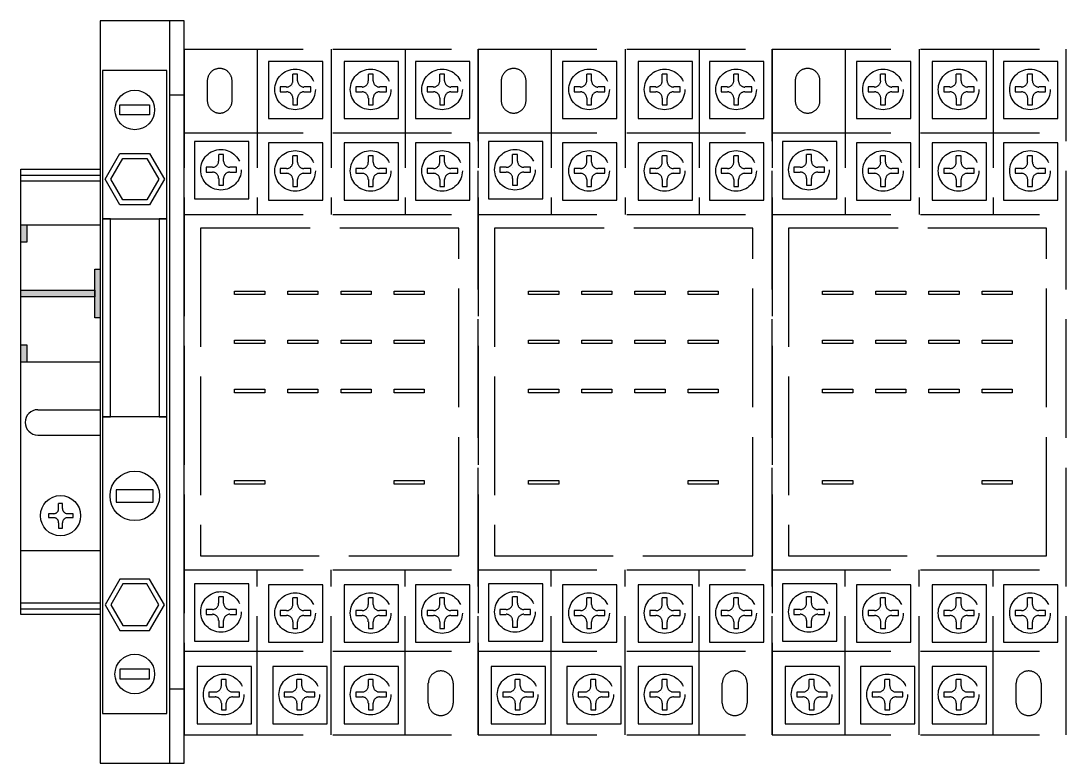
# Model space of a CAD drawing. Extents: x 331172 to 332072, y 288222 to 290422.
# Drawn here: x 331884.8 to 331990.4, y 288965.8 to 289040.8 of the extents above; entities that cross this region are included whole.
import ezdxf

# ---------------------------------------------------------------- set-up
doc = ezdxf.new("R2010")
doc.units = 0
doc.header["$MEASUREMENT"] = 0
doc.linetypes.add('ACAD_ISO02W100', pattern=[15, 12, -3])
for name, color, linetype in [('DRAW', 123, 'Continuous'), ('Layer1', 7, 'Continuous'), ('文字', 3, 'Continuous')]:
    doc.layers.add(name, color=color, linetype=linetype)

msp = doc.modelspace()

# ---------------------------------------------------------------- hatches: boundary and pattern name
for points in [[(331884.79, 289018.46), (331885.39, 289018.46), (331885.39, 289020.21), (331884.79, 289020.21)], [(331892.24, 289010.82), (331892.79, 289010.82), (331892.79, 289015.72), (331892.24, 289015.72)], [(331892.24, 289012.94), (331892.24, 289013.6), (331884.79, 289013.6), (331884.79, 289012.94)], [(331885.39, 289008.08), (331884.79, 289008.08), (331884.79, 289006.33), (331885.39, 289006.33)]]:
    msp.add_hatch(color=7).paths.add_polyline_path(points)

# ---------------------------------------------------------------- linework, layer by layer
at = {"color": 0}
for p, q in [((331884.79, 289025.24), (331892.79, 289025.24)), ((331884.79, 289024.65), (331892.79, 289024.65)), ((331886.49, 289001.53), (331892.79, 289001.53)), ((331886.49, 288998.96), (331892.79, 288998.96)), ((331884.79, 288987.3), (331892.79, 288987.3)), ((331884.79, 288982), (331892.79, 288982)), ((331884.79, 288981.41), (331892.79, 288981.41))]:
    msp.add_line(p, q, dxfattribs=at)
at = {"color": 0, "elevation": 0}
for points in [[(331884.79, 289025.82), (331892.79, 289025.82), (331892.79, 288980.82), (331884.79, 288980.82)], [(331884.79, 289020.21), (331892.79, 289020.21), (331892.79, 289006.33), (331884.79, 289006.33)], [(331884.79, 289020.21), (331885.39, 289020.21), (331885.39, 289018.46), (331884.79, 289018.46)], [(331892.24, 289015.72), (331892.79, 289015.72), (331892.79, 289010.82), (331892.24, 289010.82)], [(331884.79, 289013.6), (331892.24, 289013.6), (331892.24, 289012.94), (331884.79, 289012.94)], [(331884.79, 289008.08), (331885.39, 289008.08), (331885.39, 289006.33), (331884.79, 289006.33)]]:
    msp.add_lwpolyline(points, close=True, dxfattribs=at)
at = {"color": 0}
msp.add_arc((331886.49, 289000.25), 1.28, 90, 270, dxfattribs=at)
at = {"layer": 'DRAW', "color": 7, "ltscale": 0.3, "elevation": 0}
for points in [[(331901.29, 289040.82), (331892.79, 289040.82), (331892.79, 288965.82), (331901.29, 288965.82)], [(331901.29, 289040.82), (331899.79, 289040.82), (331899.79, 288965.82), (331901.29, 288965.82)], [(331899.54, 289035.82), (331893.04, 289035.82), (331893.04, 289020.82), (331899.54, 289020.82)], [(331901.29, 289033.32), (331899.79, 289033.32), (331899.79, 288973.32), (331901.29, 288973.32)], [(331897.79, 289031.32), (331894.79, 289031.32), (331894.79, 289032.32), (331897.79, 289032.32)], [(331897.79, 289027.42), (331899.29, 289024.82), (331897.79, 289022.22), (331894.79, 289022.22), (331893.29, 289024.82), (331894.79, 289027.42)], [(331897.5, 289026.92), (331898.71, 289024.82), (331897.5, 289022.72), (331895.08, 289022.72), (331893.86, 289024.82), (331895.08, 289026.92)], [(331893.84, 289020.82), (331893.04, 289020.82), (331893.04, 289000.82), (331893.84, 289000.82)], [(331899.54, 289020.82), (331898.74, 289020.82), (331898.74, 289000.82), (331899.54, 289000.82)], [(331899.54, 289000.82), (331893.04, 289000.82), (331893.04, 288970.82), (331899.54, 288970.82)], [(331898.16, 288993.44), (331894.41, 288993.44), (331894.41, 288992.19), (331898.16, 288992.19)], [(331897.79, 288979.22), (331899.29, 288981.82), (331897.79, 288984.42), (331894.79, 288984.42), (331893.29, 288981.82), (331894.79, 288979.22)], [(331897.5, 288979.72), (331898.71, 288981.82), (331897.5, 288983.92), (331895.08, 288983.92), (331893.86, 288981.82), (331895.08, 288979.72)], [(331897.79, 288975.32), (331894.79, 288975.32), (331894.79, 288974.32), (331897.79, 288974.32)]]:
    msp.add_lwpolyline(points, close=True, dxfattribs=at)
at = {"layer": 'DRAW', "color": 7, "ltscale": 0.3}
for centre, radius in [((331896.29, 289031.82), 2), ((331896.29, 288992.82), 2.5), ((331896.29, 288974.82), 2)]:
    msp.add_circle(centre, radius, dxfattribs=at)
at = {"layer": 'Layer1', "color": 7, "lineweight": -3, "ltscale": 50}
msp.add_circle((331888.79, 288990.82), 2.03, dxfattribs=at)
at = {"layer": '文字', "color": 0, "linetype": 'ACAD_ISO02W100'}
for p, q in [((331901.29, 289037.97), (331901.29, 288968.67)), ((331901.29, 289037.97), (331930.99, 289037.97)), ((331908.65, 289037.97), (331908.65, 289021.27)), ((331916.14, 289037.97), (331916.14, 289021.27)), ((331923.62, 289037.97), (331923.62, 289021.27)), ((331930.99, 288968.67), (331930.99, 289037.97)), ((331930.99, 289037.97), (331930.99, 288968.67)), ((331930.99, 289037.97), (331960.69, 289037.97)), ((331938.35, 289037.97), (331938.35, 289021.27)), ((331945.84, 289037.97), (331945.84, 289021.27)), ((331953.32, 289037.97), (331953.32, 289021.27)), ((331960.69, 288968.67), (331960.69, 289037.97)), ((331960.69, 289037.97), (331960.69, 288968.67)), ((331960.69, 289037.97), (331990.39, 289037.97)), ((331968.05, 289037.97), (331968.05, 289021.27)), ((331975.54, 289037.97), (331975.54, 289021.27)), ((331983.02, 289037.97), (331983.02, 289021.27)), ((331990.39, 288968.67), (331990.39, 289037.97)), ((331912.74, 289035.42), (331912.25, 289035.42)), ((331912.25, 289034.77), (331912.25, 289035.42)), ((331912.74, 289034.77), (331912.74, 289035.42)), ((331920.38, 289035.42), (331919.89, 289035.42)), ((331919.89, 289034.77), (331919.89, 289035.42)), ((331920.38, 289034.77), (331920.38, 289035.42)), ((331927.59, 289035.42), (331927.1, 289035.42)), ((331927.1, 289034.77), (331927.1, 289035.42)), ((331927.59, 289034.77), (331927.59, 289035.42)), ((331942.44, 289035.42), (331941.95, 289035.42)), ((331941.95, 289034.77), (331941.95, 289035.42)), ((331942.44, 289034.77), (331942.44, 289035.42)), ((331950.08, 289035.42), (331949.59, 289035.42)), ((331949.59, 289034.77), (331949.59, 289035.42)), ((331950.08, 289034.77), (331950.08, 289035.42)), ((331957.29, 289035.42), (331956.8, 289035.42)), ((331956.8, 289034.77), (331956.8, 289035.42)), ((331957.29, 289034.77), (331957.29, 289035.42)), ((331972.14, 289035.42), (331971.65, 289035.42)), ((331971.65, 289034.77), (331971.65, 289035.42)), ((331972.14, 289034.77), (331972.14, 289035.42)), ((331979.78, 289035.42), (331979.29, 289035.42)), ((331979.29, 289034.77), (331979.29, 289035.42)), ((331979.78, 289034.77), (331979.78, 289035.42)), ((331986.99, 289035.42), (331986.5, 289035.42)), ((331986.5, 289034.77), (331986.5, 289035.42)), ((331986.99, 289034.77), (331986.99, 289035.42)), ((331911.62, 289034.14), (331910.98, 289034.14)), ((331910.98, 289034.14), (331910.98, 289033.64)), ((331910.98, 289033.64), (331911.62, 289033.64)), ((331912.25, 289034.14), (331912.25, 289034.14)), ((331914.07, 289034.14), (331913.38, 289034.14)), ((331913.38, 289033.64), (331914.07, 289033.64)), ((331914.07, 289033.64), (331914.07, 289034.14)), ((331919.25, 289034.14), (331918.62, 289034.14)), ((331918.62, 289034.14), (331918.62, 289033.64)), ((331918.62, 289033.64), (331919.25, 289033.64)), ((331919.89, 289034.14), (331919.89, 289034.14)), ((331921.71, 289034.14), (331921.02, 289034.14)), ((331921.02, 289033.64), (331921.71, 289033.64)), ((331921.71, 289033.64), (331921.71, 289034.14)), ((331926.47, 289034.14), (331925.83, 289034.14)), ((331925.83, 289034.14), (331925.83, 289033.64)), ((331925.83, 289033.64), (331926.47, 289033.64)), ((331927.1, 289034.14), (331927.1, 289034.14)), ((331928.92, 289034.14), (331928.23, 289034.14)), ((331928.23, 289033.64), (331928.92, 289033.64)), ((331928.92, 289033.64), (331928.92, 289034.14)), ((331941.32, 289034.14), (331940.68, 289034.14)), ((331940.68, 289034.14), (331940.68, 289033.64)), ((331940.68, 289033.64), (331941.32, 289033.64)), ((331941.95, 289034.14), (331941.95, 289034.14)), ((331943.77, 289034.14), (331943.08, 289034.14)), ((331943.08, 289033.64), (331943.77, 289033.64)), ((331943.77, 289033.64), (331943.77, 289034.14)), ((331948.95, 289034.14), (331948.32, 289034.14)), ((331948.32, 289034.14), (331948.32, 289033.64)), ((331948.32, 289033.64), (331948.95, 289033.64)), ((331949.59, 289034.14), (331949.59, 289034.14)), ((331951.41, 289034.14), (331950.72, 289034.14)), ((331950.72, 289033.64), (331951.41, 289033.64)), ((331951.41, 289033.64), (331951.41, 289034.14)), ((331956.17, 289034.14), (331955.53, 289034.14)), ((331955.53, 289034.14), (331955.53, 289033.64)), ((331955.53, 289033.64), (331956.17, 289033.64)), ((331956.8, 289034.14), (331956.8, 289034.14)), ((331958.62, 289034.14), (331957.93, 289034.14)), ((331957.93, 289033.64), (331958.62, 289033.64)), ((331958.62, 289033.64), (331958.62, 289034.14)), ((331971.02, 289034.14), (331970.38, 289034.14)), ((331970.38, 289034.14), (331970.38, 289033.64)), ((331970.38, 289033.64), (331971.02, 289033.64)), ((331971.65, 289034.14), (331971.65, 289034.14)), ((331973.47, 289034.14), (331972.78, 289034.14)), ((331972.78, 289033.64), (331973.47, 289033.64)), ((331973.47, 289033.64), (331973.47, 289034.14)), ((331978.65, 289034.14), (331978.02, 289034.14)), ((331978.02, 289034.14), (331978.02, 289033.64)), ((331978.02, 289033.64), (331978.65, 289033.64)), ((331979.29, 289034.14), (331979.29, 289034.14)), ((331981.11, 289034.14), (331980.42, 289034.14)), ((331980.42, 289033.64), (331981.11, 289033.64)), ((331981.11, 289033.64), (331981.11, 289034.14)), ((331985.87, 289034.14), (331985.23, 289034.14)), ((331985.23, 289034.14), (331985.23, 289033.64)), ((331985.23, 289033.64), (331985.87, 289033.64)), ((331986.5, 289034.14), (331986.5, 289034.14)), ((331988.32, 289034.14), (331987.63, 289034.14)), ((331987.63, 289033.64), (331988.32, 289033.64)), ((331988.32, 289033.64), (331988.32, 289034.14)), ((331912.25, 289033.01), (331912.25, 289032.33)), ((331912.74, 289032.33), (331912.74, 289033.01)), ((331919.89, 289033.01), (331919.89, 289032.33)), ((331920.38, 289032.33), (331920.38, 289033.01)), ((331927.1, 289033.01), (331927.1, 289032.33)), ((331927.59, 289032.33), (331927.59, 289033.01)), ((331941.95, 289033.01), (331941.95, 289032.33)), ((331942.44, 289032.33), (331942.44, 289033.01)), ((331949.59, 289033.01), (331949.59, 289032.33)), ((331950.08, 289032.33), (331950.08, 289033.01)), ((331956.8, 289033.01), (331956.8, 289032.33)), ((331957.29, 289032.33), (331957.29, 289033.01)), ((331971.65, 289033.01), (331971.65, 289032.33)), ((331972.14, 289032.33), (331972.14, 289033.01)), ((331979.29, 289033.01), (331979.29, 289032.33)), ((331979.78, 289032.33), (331979.78, 289033.01)), ((331986.5, 289033.01), (331986.5, 289032.33)), ((331986.99, 289032.33), (331986.99, 289033.01)), ((331912.25, 289032.33), (331912.74, 289032.33)), ((331919.89, 289032.33), (331920.38, 289032.33)), ((331927.1, 289032.33), (331927.59, 289032.33)), ((331941.95, 289032.33), (331942.44, 289032.33)), ((331949.59, 289032.33), (331950.08, 289032.33)), ((331956.8, 289032.33), (331957.29, 289032.33)), ((331971.65, 289032.33), (331972.14, 289032.33)), ((331979.29, 289032.33), (331979.78, 289032.33)), ((331986.5, 289032.33), (331986.99, 289032.33)), ((331901.29, 289029.5), (331930.99, 289029.5)), ((331930.99, 289029.5), (331960.69, 289029.5)), ((331960.69, 289029.5), (331990.39, 289029.5)), ((331905.26, 289027.31), (331904.77, 289027.31)), ((331904.77, 289026.66), (331904.77, 289027.31)), ((331905.26, 289026.66), (331905.26, 289027.31)), ((331934.96, 289027.31), (331934.47, 289027.31)), ((331934.47, 289026.66), (331934.47, 289027.31)), ((331934.96, 289026.66), (331934.96, 289027.31)), ((331964.66, 289027.31), (331964.17, 289027.31)), ((331964.17, 289026.66), (331964.17, 289027.31)), ((331964.66, 289026.66), (331964.66, 289027.31)), ((331912.74, 289027.19), (331912.25, 289027.19)), ((331912.25, 289026.54), (331912.25, 289027.19)), ((331912.74, 289026.54), (331912.74, 289027.19)), ((331920.38, 289027.19), (331919.89, 289027.19)), ((331919.89, 289026.54), (331919.89, 289027.19)), ((331920.38, 289026.54), (331920.38, 289027.19)), ((331927.59, 289027.19), (331927.1, 289027.19)), ((331927.1, 289026.54), (331927.1, 289027.19)), ((331927.59, 289026.54), (331927.59, 289027.19)), ((331942.44, 289027.19), (331941.95, 289027.19)), ((331941.95, 289026.54), (331941.95, 289027.19)), ((331942.44, 289026.54), (331942.44, 289027.19)), ((331950.08, 289027.19), (331949.59, 289027.19)), ((331949.59, 289026.54), (331949.59, 289027.19)), ((331950.08, 289026.54), (331950.08, 289027.19)), ((331957.29, 289027.19), (331956.8, 289027.19)), ((331956.8, 289026.54), (331956.8, 289027.19)), ((331957.29, 289026.54), (331957.29, 289027.19)), ((331972.14, 289027.19), (331971.65, 289027.19)), ((331971.65, 289026.54), (331971.65, 289027.19)), ((331972.14, 289026.54), (331972.14, 289027.19)), ((331979.78, 289027.19), (331979.29, 289027.19)), ((331979.29, 289026.54), (331979.29, 289027.19)), ((331979.78, 289026.54), (331979.78, 289027.19)), ((331986.99, 289027.19), (331986.5, 289027.19)), ((331986.5, 289026.54), (331986.5, 289027.19)), ((331986.99, 289026.54), (331986.99, 289027.19)), ((331904.13, 289026.03), (331903.49, 289026.03)), ((331903.49, 289026.03), (331903.49, 289025.53)), ((331903.49, 289025.53), (331904.13, 289025.53)), ((331904.77, 289026.03), (331904.77, 289026.03)), ((331906.58, 289026.03), (331905.9, 289026.03)), ((331905.9, 289025.53), (331906.58, 289025.53)), ((331906.58, 289025.53), (331906.58, 289026.03)), ((331911.62, 289025.91), (331910.98, 289025.91)), ((331910.98, 289025.91), (331910.98, 289025.42)), ((331910.98, 289025.42), (331911.62, 289025.42)), ((331912.25, 289025.91), (331912.25, 289025.91)), ((331914.07, 289025.91), (331913.38, 289025.91)), ((331913.38, 289025.42), (331914.07, 289025.42)), ((331914.07, 289025.42), (331914.07, 289025.91)), ((331919.25, 289025.91), (331918.62, 289025.91)), ((331918.62, 289025.91), (331918.62, 289025.42)), ((331918.62, 289025.42), (331919.25, 289025.42)), ((331919.89, 289025.91), (331919.89, 289025.91)), ((331921.71, 289025.91), (331921.02, 289025.91)), ((331921.02, 289025.42), (331921.71, 289025.42)), ((331921.71, 289025.42), (331921.71, 289025.91)), ((331926.47, 289025.91), (331925.83, 289025.91)), ((331925.83, 289025.91), (331925.83, 289025.42)), ((331925.83, 289025.42), (331926.47, 289025.42)), ((331927.1, 289025.91), (331927.1, 289025.91)), ((331928.92, 289025.91), (331928.23, 289025.91)), ((331928.23, 289025.42), (331928.92, 289025.42)), ((331928.92, 289025.42), (331928.92, 289025.91)), ((331933.83, 289026.03), (331933.19, 289026.03)), ((331933.19, 289026.03), (331933.19, 289025.53)), ((331933.19, 289025.53), (331933.83, 289025.53)), ((331934.47, 289026.03), (331934.47, 289026.03)), ((331936.28, 289026.03), (331935.6, 289026.03)), ((331935.6, 289025.53), (331936.28, 289025.53)), ((331936.28, 289025.53), (331936.28, 289026.03)), ((331941.32, 289025.91), (331940.68, 289025.91)), ((331940.68, 289025.91), (331940.68, 289025.42)), ((331940.68, 289025.42), (331941.32, 289025.42)), ((331941.95, 289025.91), (331941.95, 289025.91)), ((331943.77, 289025.91), (331943.08, 289025.91)), ((331943.08, 289025.42), (331943.77, 289025.42)), ((331943.77, 289025.42), (331943.77, 289025.91)), ((331948.95, 289025.91), (331948.32, 289025.91)), ((331948.32, 289025.91), (331948.32, 289025.42)), ((331948.32, 289025.42), (331948.95, 289025.42)), ((331949.59, 289025.91), (331949.59, 289025.91)), ((331951.41, 289025.91), (331950.72, 289025.91)), ((331950.72, 289025.42), (331951.41, 289025.42)), ((331951.41, 289025.42), (331951.41, 289025.91)), ((331956.17, 289025.91), (331955.53, 289025.91)), ((331955.53, 289025.91), (331955.53, 289025.42)), ((331955.53, 289025.42), (331956.17, 289025.42)), ((331956.8, 289025.91), (331956.8, 289025.91)), ((331958.62, 289025.91), (331957.93, 289025.91)), ((331957.93, 289025.42), (331958.62, 289025.42)), ((331958.62, 289025.42), (331958.62, 289025.91)), ((331963.53, 289026.03), (331962.89, 289026.03)), ((331962.89, 289026.03), (331962.89, 289025.53)), ((331962.89, 289025.53), (331963.53, 289025.53)), ((331964.17, 289026.03), (331964.17, 289026.03)), ((331965.98, 289026.03), (331965.3, 289026.03)), ((331965.3, 289025.53), (331965.98, 289025.53)), ((331965.98, 289025.53), (331965.98, 289026.03)), ((331971.02, 289025.91), (331970.38, 289025.91)), ((331970.38, 289025.91), (331970.38, 289025.42)), ((331970.38, 289025.42), (331971.02, 289025.42)), ((331971.65, 289025.91), (331971.65, 289025.91)), ((331973.47, 289025.91), (331972.78, 289025.91)), ((331972.78, 289025.42), (331973.47, 289025.42)), ((331973.47, 289025.42), (331973.47, 289025.91)), ((331978.65, 289025.91), (331978.02, 289025.91)), ((331978.02, 289025.91), (331978.02, 289025.42)), ((331978.02, 289025.42), (331978.65, 289025.42)), ((331979.29, 289025.91), (331979.29, 289025.91)), ((331981.11, 289025.91), (331980.42, 289025.91)), ((331980.42, 289025.42), (331981.11, 289025.42)), ((331981.11, 289025.42), (331981.11, 289025.91)), ((331985.87, 289025.91), (331985.23, 289025.91)), ((331985.23, 289025.91), (331985.23, 289025.42)), ((331985.23, 289025.42), (331985.87, 289025.42)), ((331986.5, 289025.91), (331986.5, 289025.91)), ((331988.32, 289025.91), (331987.63, 289025.91)), ((331987.63, 289025.42), (331988.32, 289025.42)), ((331988.32, 289025.42), (331988.32, 289025.91)), ((331904.77, 289024.9), (331904.77, 289024.22)), ((331904.77, 289024.22), (331905.26, 289024.22)), ((331905.26, 289024.22), (331905.26, 289024.9)), ((331912.25, 289024.78), (331912.25, 289024.1)), ((331912.25, 289024.1), (331912.74, 289024.1)), ((331912.74, 289024.1), (331912.74, 289024.78)), ((331919.89, 289024.78), (331919.89, 289024.1)), ((331919.89, 289024.1), (331920.38, 289024.1)), ((331920.38, 289024.1), (331920.38, 289024.78)), ((331927.1, 289024.78), (331927.1, 289024.1)), ((331927.1, 289024.1), (331927.59, 289024.1)), ((331927.59, 289024.1), (331927.59, 289024.78)), ((331934.47, 289024.9), (331934.47, 289024.22)), ((331934.47, 289024.22), (331934.96, 289024.22)), ((331934.96, 289024.22), (331934.96, 289024.9)), ((331941.95, 289024.78), (331941.95, 289024.1)), ((331941.95, 289024.1), (331942.44, 289024.1)), ((331942.44, 289024.1), (331942.44, 289024.78)), ((331949.59, 289024.78), (331949.59, 289024.1)), ((331949.59, 289024.1), (331950.08, 289024.1)), ((331950.08, 289024.1), (331950.08, 289024.78)), ((331956.8, 289024.78), (331956.8, 289024.1)), ((331956.8, 289024.1), (331957.29, 289024.1)), ((331957.29, 289024.1), (331957.29, 289024.78)), ((331964.17, 289024.9), (331964.17, 289024.22)), ((331964.17, 289024.22), (331964.66, 289024.22)), ((331964.66, 289024.22), (331964.66, 289024.9)), ((331971.65, 289024.78), (331971.65, 289024.1)), ((331971.65, 289024.1), (331972.14, 289024.1)), ((331972.14, 289024.1), (331972.14, 289024.78)), ((331979.29, 289024.78), (331979.29, 289024.1)), ((331979.29, 289024.1), (331979.78, 289024.1)), ((331979.78, 289024.1), (331979.78, 289024.78)), ((331986.5, 289024.78), (331986.5, 289024.1)), ((331986.5, 289024.1), (331986.99, 289024.1)), ((331986.99, 289024.1), (331986.99, 289024.78)), ((331901.29, 289021.27), (331930.99, 289021.27)), ((331930.99, 289021.27), (331960.69, 289021.27)), ((331960.69, 289021.27), (331990.39, 289021.27)), ((331901.29, 288985.36), (331930.99, 288985.36)), ((331908.65, 288968.67), (331908.65, 288985.36)), ((331916.14, 288968.67), (331916.14, 288985.36)), ((331923.62, 288968.67), (331923.62, 288985.36)), ((331930.99, 288985.36), (331960.69, 288985.36)), ((331938.35, 288968.67), (331938.35, 288985.36)), ((331945.84, 288968.67), (331945.84, 288985.36)), ((331953.32, 288968.67), (331953.32, 288985.36)), ((331960.69, 288985.36), (331990.39, 288985.36)), ((331968.05, 288968.67), (331968.05, 288985.36)), ((331975.54, 288968.67), (331975.54, 288985.36)), ((331983.02, 288968.67), (331983.02, 288985.36)), ((331905.26, 288982.63), (331904.77, 288982.63)), ((331904.77, 288981.98), (331904.77, 288982.63)), ((331905.26, 288981.98), (331905.26, 288982.63)), ((331912.74, 288982.51), (331912.25, 288982.51)), ((331912.25, 288981.86), (331912.25, 288982.51)), ((331912.74, 288981.86), (331912.74, 288982.51)), ((331920.38, 288982.51), (331919.89, 288982.51)), ((331919.89, 288981.86), (331919.89, 288982.51)), ((331920.38, 288981.86), (331920.38, 288982.51)), ((331927.59, 288982.51), (331927.1, 288982.51)), ((331927.1, 288981.86), (331927.1, 288982.51)), ((331927.59, 288981.86), (331927.59, 288982.51)), ((331934.96, 288982.63), (331934.47, 288982.63)), ((331934.47, 288981.98), (331934.47, 288982.63)), ((331934.96, 288981.98), (331934.96, 288982.63)), ((331942.44, 288982.51), (331941.95, 288982.51)), ((331941.95, 288981.86), (331941.95, 288982.51)), ((331942.44, 288981.86), (331942.44, 288982.51)), ((331950.08, 288982.51), (331949.59, 288982.51)), ((331949.59, 288981.86), (331949.59, 288982.51)), ((331950.08, 288981.86), (331950.08, 288982.51)), ((331957.29, 288982.51), (331956.8, 288982.51)), ((331956.8, 288981.86), (331956.8, 288982.51)), ((331957.29, 288981.86), (331957.29, 288982.51)), ((331964.66, 288982.63), (331964.17, 288982.63)), ((331964.17, 288981.98), (331964.17, 288982.63)), ((331964.66, 288981.98), (331964.66, 288982.63)), ((331972.14, 288982.51), (331971.65, 288982.51)), ((331971.65, 288981.86), (331971.65, 288982.51)), ((331972.14, 288981.86), (331972.14, 288982.51)), ((331979.78, 288982.51), (331979.29, 288982.51)), ((331979.29, 288981.86), (331979.29, 288982.51)), ((331979.78, 288981.86), (331979.78, 288982.51)), ((331986.99, 288982.51), (331986.5, 288982.51)), ((331986.5, 288981.86), (331986.5, 288982.51)), ((331986.99, 288981.86), (331986.99, 288982.51)), ((331904.13, 288981.35), (331903.49, 288981.35)), ((331903.49, 288981.35), (331903.49, 288980.85)), ((331903.49, 288980.85), (331904.13, 288980.85)), ((331904.77, 288981.35), (331904.77, 288981.35)), ((331906.58, 288981.35), (331905.9, 288981.35)), ((331905.9, 288980.85), (331906.58, 288980.85)), ((331906.58, 288980.85), (331906.58, 288981.35)), ((331911.62, 288981.23), (331910.98, 288981.23)), ((331910.98, 288981.23), (331910.98, 288980.73)), ((331912.25, 288981.23), (331912.25, 288981.23)), ((331914.07, 288981.23), (331913.38, 288981.23)), ((331914.07, 288980.73), (331914.07, 288981.23)), ((331919.25, 288981.23), (331918.62, 288981.23)), ((331918.62, 288981.23), (331918.62, 288980.73)), ((331919.89, 288981.23), (331919.89, 288981.23)), ((331921.71, 288981.23), (331921.02, 288981.23)), ((331921.71, 288980.73), (331921.71, 288981.23)), ((331926.47, 288981.23), (331925.83, 288981.23)), ((331925.83, 288981.23), (331925.83, 288980.73)), ((331927.1, 288981.23), (331927.1, 288981.23)), ((331928.92, 288981.23), (331928.23, 288981.23)), ((331928.92, 288980.73), (331928.92, 288981.23)), ((331933.83, 288981.35), (331933.19, 288981.35)), ((331933.19, 288981.35), (331933.19, 288980.85)), ((331933.19, 288980.85), (331933.83, 288980.85)), ((331934.47, 288981.35), (331934.47, 288981.35)), ((331936.28, 288981.35), (331935.6, 288981.35)), ((331935.6, 288980.85), (331936.28, 288980.85)), ((331936.28, 288980.85), (331936.28, 288981.35)), ((331941.32, 288981.23), (331940.68, 288981.23)), ((331940.68, 288981.23), (331940.68, 288980.73)), ((331941.95, 288981.23), (331941.95, 288981.23)), ((331943.77, 288981.23), (331943.08, 288981.23)), ((331943.77, 288980.73), (331943.77, 288981.23)), ((331948.95, 288981.23), (331948.32, 288981.23)), ((331948.32, 288981.23), (331948.32, 288980.73)), ((331949.59, 288981.23), (331949.59, 288981.23)), ((331951.41, 288981.23), (331950.72, 288981.23)), ((331951.41, 288980.73), (331951.41, 288981.23)), ((331956.17, 288981.23), (331955.53, 288981.23)), ((331955.53, 288981.23), (331955.53, 288980.73)), ((331956.8, 288981.23), (331956.8, 288981.23)), ((331958.62, 288981.23), (331957.93, 288981.23)), ((331958.62, 288980.73), (331958.62, 288981.23)), ((331963.53, 288981.35), (331962.89, 288981.35)), ((331962.89, 288981.35), (331962.89, 288980.85)), ((331962.89, 288980.85), (331963.53, 288980.85)), ((331964.17, 288981.35), (331964.17, 288981.35)), ((331965.98, 288981.35), (331965.3, 288981.35)), ((331965.3, 288980.85), (331965.98, 288980.85)), ((331965.98, 288980.85), (331965.98, 288981.35)), ((331971.02, 288981.23), (331970.38, 288981.23)), ((331970.38, 288981.23), (331970.38, 288980.73)), ((331971.65, 288981.23), (331971.65, 288981.23)), ((331973.47, 288981.23), (331972.78, 288981.23)), ((331973.47, 288980.73), (331973.47, 288981.23)), ((331978.65, 288981.23), (331978.02, 288981.23)), ((331978.02, 288981.23), (331978.02, 288980.73)), ((331979.29, 288981.23), (331979.29, 288981.23)), ((331981.11, 288981.23), (331980.42, 288981.23)), ((331981.11, 288980.73), (331981.11, 288981.23)), ((331985.87, 288981.23), (331985.23, 288981.23)), ((331985.23, 288981.23), (331985.23, 288980.73)), ((331986.5, 288981.23), (331986.5, 288981.23)), ((331988.32, 288981.23), (331987.63, 288981.23)), ((331988.32, 288980.73), (331988.32, 288981.23)), ((331904.77, 288980.22), (331904.77, 288979.54)), ((331905.26, 288979.54), (331905.26, 288980.22)), ((331910.98, 288980.73), (331911.62, 288980.73)), ((331912.25, 288980.1), (331912.25, 288979.42)), ((331912.74, 288979.42), (331912.74, 288980.1)), ((331913.38, 288980.73), (331914.07, 288980.73)), ((331918.62, 288980.73), (331919.25, 288980.73)), ((331919.89, 288980.1), (331919.89, 288979.42)), ((331920.38, 288979.42), (331920.38, 288980.1)), ((331921.02, 288980.73), (331921.71, 288980.73)), ((331925.83, 288980.73), (331926.47, 288980.73)), ((331927.1, 288980.1), (331927.1, 288979.42)), ((331927.59, 288979.42), (331927.59, 288980.1)), ((331928.23, 288980.73), (331928.92, 288980.73)), ((331934.47, 288980.22), (331934.47, 288979.54)), ((331934.96, 288979.54), (331934.96, 288980.22)), ((331940.68, 288980.73), (331941.32, 288980.73)), ((331941.95, 288980.1), (331941.95, 288979.42)), ((331942.44, 288979.42), (331942.44, 288980.1)), ((331943.08, 288980.73), (331943.77, 288980.73)), ((331948.32, 288980.73), (331948.95, 288980.73)), ((331949.59, 288980.1), (331949.59, 288979.42)), ((331950.08, 288979.42), (331950.08, 288980.1)), ((331950.72, 288980.73), (331951.41, 288980.73)), ((331955.53, 288980.73), (331956.17, 288980.73)), ((331956.8, 288980.1), (331956.8, 288979.42)), ((331957.29, 288979.42), (331957.29, 288980.1)), ((331957.93, 288980.73), (331958.62, 288980.73)), ((331964.17, 288980.22), (331964.17, 288979.54)), ((331964.66, 288979.54), (331964.66, 288980.22)), ((331970.38, 288980.73), (331971.02, 288980.73)), ((331971.65, 288980.1), (331971.65, 288979.42)), ((331972.14, 288979.42), (331972.14, 288980.1)), ((331972.78, 288980.73), (331973.47, 288980.73)), ((331978.02, 288980.73), (331978.65, 288980.73)), ((331979.29, 288980.1), (331979.29, 288979.42)), ((331979.78, 288979.42), (331979.78, 288980.1)), ((331980.42, 288980.73), (331981.11, 288980.73)), ((331985.23, 288980.73), (331985.87, 288980.73)), ((331986.5, 288980.1), (331986.5, 288979.42)), ((331986.99, 288979.42), (331986.99, 288980.1)), ((331987.63, 288980.73), (331988.32, 288980.73)), ((331904.77, 288979.54), (331905.26, 288979.54)), ((331912.25, 288979.42), (331912.74, 288979.42)), ((331919.89, 288979.42), (331920.38, 288979.42)), ((331927.1, 288979.42), (331927.59, 288979.42)), ((331934.47, 288979.54), (331934.96, 288979.54)), ((331941.95, 288979.42), (331942.44, 288979.42)), ((331949.59, 288979.42), (331950.08, 288979.42)), ((331956.8, 288979.42), (331957.29, 288979.42)), ((331964.17, 288979.54), (331964.66, 288979.54)), ((331971.65, 288979.42), (331972.14, 288979.42)), ((331979.29, 288979.42), (331979.78, 288979.42)), ((331986.5, 288979.42), (331986.99, 288979.42)), ((331901.29, 288977.13), (331930.99, 288977.13)), ((331930.99, 288977.13), (331960.69, 288977.13)), ((331960.69, 288977.13), (331990.39, 288977.13)), ((331905.53, 288974.28), (331905.04, 288974.28)), ((331905.04, 288973.64), (331905.04, 288974.28)), ((331905.53, 288973.64), (331905.53, 288974.28)), ((331913.17, 288974.28), (331912.68, 288974.28)), ((331912.68, 288973.64), (331912.68, 288974.28)), ((331913.17, 288973.64), (331913.17, 288974.28)), ((331920.38, 288974.28), (331919.89, 288974.28)), ((331919.89, 288973.64), (331919.89, 288974.28)), ((331920.38, 288973.64), (331920.38, 288974.28)), ((331935.23, 288974.28), (331934.74, 288974.28)), ((331934.74, 288973.64), (331934.74, 288974.28)), ((331935.23, 288973.64), (331935.23, 288974.28)), ((331942.87, 288974.28), (331942.38, 288974.28)), ((331942.38, 288973.64), (331942.38, 288974.28)), ((331942.87, 288973.64), (331942.87, 288974.28)), ((331950.08, 288974.28), (331949.59, 288974.28)), ((331949.59, 288973.64), (331949.59, 288974.28)), ((331950.08, 288973.64), (331950.08, 288974.28)), ((331964.93, 288974.28), (331964.44, 288974.28)), ((331964.44, 288973.64), (331964.44, 288974.28)), ((331964.93, 288973.64), (331964.93, 288974.28)), ((331972.57, 288974.28), (331972.08, 288974.28)), ((331972.08, 288973.64), (331972.08, 288974.28)), ((331972.57, 288973.64), (331972.57, 288974.28)), ((331979.78, 288974.28), (331979.29, 288974.28)), ((331979.29, 288973.64), (331979.29, 288974.28)), ((331979.78, 288973.64), (331979.78, 288974.28)), ((331904.4, 288973), (331903.77, 288973)), ((331903.77, 288973), (331903.77, 288972.51)), ((331903.77, 288972.51), (331904.4, 288972.51)), ((331905.04, 288973), (331905.04, 288973)), ((331906.86, 288973), (331906.17, 288973)), ((331906.17, 288972.51), (331906.86, 288972.51)), ((331906.86, 288972.51), (331906.86, 288973)), ((331912.04, 288973), (331911.4, 288973)), ((331911.4, 288973), (331911.4, 288972.51)), ((331911.4, 288972.51), (331912.04, 288972.51)), ((331912.68, 288973), (331912.68, 288973)), ((331914.49, 288973), (331913.81, 288973)), ((331913.81, 288972.51), (331914.49, 288972.51)), ((331914.49, 288972.51), (331914.49, 288973)), ((331919.25, 288973), (331918.62, 288973)), ((331918.62, 288973), (331918.62, 288972.51)), ((331918.62, 288972.51), (331919.25, 288972.51)), ((331919.89, 288973), (331919.89, 288973)), ((331921.71, 288973), (331921.02, 288973)), ((331921.02, 288972.51), (331921.71, 288972.51)), ((331921.71, 288972.51), (331921.71, 288973)), ((331934.1, 288973), (331933.47, 288973)), ((331933.47, 288973), (331933.47, 288972.51)), ((331933.47, 288972.51), (331934.1, 288972.51)), ((331934.74, 288973), (331934.74, 288973)), ((331936.56, 288973), (331935.87, 288973)), ((331935.87, 288972.51), (331936.56, 288972.51)), ((331936.56, 288972.51), (331936.56, 288973)), ((331941.74, 288973), (331941.1, 288973)), ((331941.1, 288973), (331941.1, 288972.51)), ((331941.1, 288972.51), (331941.74, 288972.51)), ((331942.38, 288973), (331942.38, 288973)), ((331944.19, 288973), (331943.51, 288973)), ((331943.51, 288972.51), (331944.19, 288972.51)), ((331944.19, 288972.51), (331944.19, 288973)), ((331948.95, 288973), (331948.32, 288973)), ((331948.32, 288973), (331948.32, 288972.51)), ((331948.32, 288972.51), (331948.95, 288972.51)), ((331949.59, 288973), (331949.59, 288973)), ((331951.41, 288973), (331950.72, 288973)), ((331950.72, 288972.51), (331951.41, 288972.51)), ((331951.41, 288972.51), (331951.41, 288973)), ((331963.8, 288973), (331963.17, 288973)), ((331963.17, 288973), (331963.17, 288972.51)), ((331963.17, 288972.51), (331963.8, 288972.51)), ((331964.44, 288973), (331964.44, 288973)), ((331966.26, 288973), (331965.57, 288973)), ((331965.57, 288972.51), (331966.26, 288972.51)), ((331966.26, 288972.51), (331966.26, 288973)), ((331971.44, 288973), (331970.8, 288973)), ((331970.8, 288973), (331970.8, 288972.51)), ((331970.8, 288972.51), (331971.44, 288972.51)), ((331972.08, 288973), (331972.08, 288973)), ((331973.89, 288973), (331973.21, 288973)), ((331973.21, 288972.51), (331973.89, 288972.51)), ((331973.89, 288972.51), (331973.89, 288973)), ((331978.65, 288973), (331978.02, 288973)), ((331978.02, 288973), (331978.02, 288972.51)), ((331978.02, 288972.51), (331978.65, 288972.51)), ((331979.29, 288973), (331979.29, 288973)), ((331981.11, 288973), (331980.42, 288973)), ((331980.42, 288972.51), (331981.11, 288972.51)), ((331981.11, 288972.51), (331981.11, 288973)), ((331905.04, 288971.87), (331905.04, 288971.19)), ((331905.53, 288971.19), (331905.53, 288971.87)), ((331912.68, 288971.87), (331912.68, 288971.19)), ((331913.17, 288971.19), (331913.17, 288971.87)), ((331919.89, 288971.87), (331919.89, 288971.19)), ((331920.38, 288971.19), (331920.38, 288971.87)), ((331934.74, 288971.87), (331934.74, 288971.19)), ((331935.23, 288971.19), (331935.23, 288971.87)), ((331942.38, 288971.87), (331942.38, 288971.19)), ((331942.87, 288971.19), (331942.87, 288971.87)), ((331949.59, 288971.87), (331949.59, 288971.19)), ((331950.08, 288971.19), (331950.08, 288971.87)), ((331964.44, 288971.87), (331964.44, 288971.19)), ((331964.93, 288971.19), (331964.93, 288971.87)), ((331972.08, 288971.87), (331972.08, 288971.19)), ((331972.57, 288971.19), (331972.57, 288971.87)), ((331979.29, 288971.87), (331979.29, 288971.19)), ((331979.78, 288971.19), (331979.78, 288971.87)), ((331905.04, 288971.19), (331905.53, 288971.19)), ((331912.68, 288971.19), (331913.17, 288971.19)), ((331919.89, 288971.19), (331920.38, 288971.19)), ((331934.74, 288971.19), (331935.23, 288971.19)), ((331942.38, 288971.19), (331942.87, 288971.19)), ((331949.59, 288971.19), (331950.08, 288971.19)), ((331964.44, 288971.19), (331964.93, 288971.19)), ((331972.08, 288971.19), (331972.57, 288971.19)), ((331979.29, 288971.19), (331979.78, 288971.19)), ((331901.29, 288968.67), (331930.99, 288968.67)), ((331901.29, 288968.67), (331930.99, 288968.67)), ((331930.99, 288968.67), (331960.69, 288968.67)), ((331930.99, 288968.67), (331960.69, 288968.67)), ((331960.69, 288968.67), (331990.39, 288968.67)), ((331960.69, 288968.67), (331990.39, 288968.67))]:
    msp.add_line(p, q, dxfattribs=at)
at = {"layer": '文字', "color": 7, "linetype": 'ACAD_ISO02W100'}
for p, q in [((331888.99, 288992.04), (331888.6, 288992.04)), ((331888.6, 288991.53), (331888.6, 288992.04)), ((331888.99, 288991.53), (331888.99, 288992.04)), ((331888.09, 288991.02), (331887.58, 288991.02)), ((331887.58, 288991.02), (331887.58, 288990.62)), ((331887.58, 288990.62), (331888.09, 288990.62)), ((331890.05, 288991.02), (331889.5, 288991.02)), ((331889.5, 288990.62), (331890.05, 288990.62)), ((331890.05, 288990.62), (331890.05, 288991.02)), ((331888.6, 288990.11), (331888.6, 288989.57)), ((331888.6, 288989.57), (331888.99, 288989.57)), ((331888.99, 288989.57), (331888.99, 288990.11))]:
    msp.add_line(p, q, dxfattribs=at)
at = {"layer": '文字', "color": 0, "linetype": 'ACAD_ISO02W100', "elevation": 0}
for points in [[(331909.8, 289030.94), (331915.3, 289030.94), (331915.3, 289036.73), (331909.8, 289036.73)], [(331917.44, 289030.94), (331922.94, 289030.94), (331922.94, 289036.73), (331917.44, 289036.73)], [(331924.65, 289030.94), (331930.15, 289030.94), (331930.15, 289036.73), (331924.65, 289036.73)], [(331939.5, 289030.94), (331945, 289030.94), (331945, 289036.73), (331939.5, 289036.73)], [(331947.14, 289030.94), (331952.64, 289030.94), (331952.64, 289036.73), (331947.14, 289036.73)], [(331954.35, 289030.94), (331959.85, 289030.94), (331959.85, 289036.73), (331954.35, 289036.73)], [(331969.2, 289030.94), (331974.7, 289030.94), (331974.7, 289036.73), (331969.2, 289036.73)], [(331976.84, 289030.94), (331982.34, 289030.94), (331982.34, 289036.73), (331976.84, 289036.73)], [(331984.05, 289030.94), (331989.55, 289030.94), (331989.55, 289036.73), (331984.05, 289036.73)], [(331902.32, 289022.83), (331907.81, 289022.83), (331907.81, 289028.62), (331902.32, 289028.62)], [(331909.8, 289022.71), (331915.3, 289022.71), (331915.3, 289028.5), (331909.8, 289028.5)], [(331917.44, 289022.71), (331922.94, 289022.71), (331922.94, 289028.5), (331917.44, 289028.5)], [(331924.65, 289022.71), (331930.15, 289022.71), (331930.15, 289028.5), (331924.65, 289028.5)], [(331932.02, 289022.83), (331937.51, 289022.83), (331937.51, 289028.62), (331932.02, 289028.62)], [(331939.5, 289022.71), (331945, 289022.71), (331945, 289028.5), (331939.5, 289028.5)], [(331947.14, 289022.71), (331952.64, 289022.71), (331952.64, 289028.5), (331947.14, 289028.5)], [(331954.35, 289022.71), (331959.85, 289022.71), (331959.85, 289028.5), (331954.35, 289028.5)], [(331961.72, 289022.83), (331967.21, 289022.83), (331967.21, 289028.62), (331961.72, 289028.62)], [(331969.2, 289022.71), (331974.7, 289022.71), (331974.7, 289028.5), (331969.2, 289028.5)], [(331976.84, 289022.71), (331982.34, 289022.71), (331982.34, 289028.5), (331976.84, 289028.5)], [(331984.05, 289022.71), (331989.55, 289022.71), (331989.55, 289028.5), (331984.05, 289028.5)], [(331902.93, 288986.75), (331929.02, 288986.77), (331929.02, 289019.89), (331902.93, 289019.89)], [(331932.63, 288986.75), (331958.72, 288986.77), (331958.72, 289019.89), (331932.63, 289019.89)], [(331962.33, 288986.75), (331988.42, 288986.77), (331988.42, 289019.89), (331962.33, 289019.89)], [(331906.38, 289013.51), (331909.43, 289013.51), (331909.43, 289013.16), (331906.38, 289013.16)], [(331911.75, 289013.51), (331914.8, 289013.51), (331914.8, 289013.16), (331911.75, 289013.16)], [(331917.13, 289013.51), (331920.17, 289013.51), (331920.17, 289013.16), (331917.13, 289013.16)], [(331922.5, 289013.51), (331925.54, 289013.51), (331925.54, 289013.16), (331922.5, 289013.16)], [(331936.08, 289013.51), (331939.13, 289013.51), (331939.13, 289013.16), (331936.08, 289013.16)], [(331941.45, 289013.51), (331944.5, 289013.51), (331944.5, 289013.16), (331941.45, 289013.16)], [(331946.83, 289013.51), (331949.87, 289013.51), (331949.87, 289013.16), (331946.83, 289013.16)], [(331952.2, 289013.51), (331955.24, 289013.51), (331955.24, 289013.16), (331952.2, 289013.16)], [(331965.78, 289013.51), (331968.83, 289013.51), (331968.83, 289013.16), (331965.78, 289013.16)], [(331971.15, 289013.51), (331974.2, 289013.51), (331974.2, 289013.16), (331971.15, 289013.16)], [(331976.53, 289013.51), (331979.57, 289013.51), (331979.57, 289013.16), (331976.53, 289013.16)], [(331981.9, 289013.51), (331984.94, 289013.51), (331984.94, 289013.16), (331981.9, 289013.16)], [(331906.38, 289008.56), (331909.43, 289008.56), (331909.43, 289008.21), (331906.38, 289008.21)], [(331911.75, 289008.56), (331914.8, 289008.56), (331914.8, 289008.21), (331911.75, 289008.21)], [(331917.13, 289008.56), (331920.17, 289008.56), (331920.17, 289008.21), (331917.13, 289008.21)], [(331922.5, 289008.56), (331925.54, 289008.56), (331925.54, 289008.21), (331922.5, 289008.21)], [(331936.08, 289008.56), (331939.13, 289008.56), (331939.13, 289008.21), (331936.08, 289008.21)], [(331941.45, 289008.56), (331944.5, 289008.56), (331944.5, 289008.21), (331941.45, 289008.21)], [(331946.83, 289008.56), (331949.87, 289008.56), (331949.87, 289008.21), (331946.83, 289008.21)], [(331952.2, 289008.56), (331955.24, 289008.56), (331955.24, 289008.21), (331952.2, 289008.21)], [(331965.78, 289008.56), (331968.83, 289008.56), (331968.83, 289008.21), (331965.78, 289008.21)], [(331971.15, 289008.56), (331974.2, 289008.56), (331974.2, 289008.21), (331971.15, 289008.21)], [(331976.53, 289008.56), (331979.57, 289008.56), (331979.57, 289008.21), (331976.53, 289008.21)], [(331981.9, 289008.56), (331984.94, 289008.56), (331984.94, 289008.21), (331981.9, 289008.21)], [(331906.38, 289003.6), (331909.43, 289003.6), (331909.43, 289003.25), (331906.38, 289003.25)], [(331911.75, 289003.6), (331914.8, 289003.6), (331914.8, 289003.25), (331911.75, 289003.25)], [(331917.13, 289003.6), (331920.17, 289003.6), (331920.17, 289003.25), (331917.13, 289003.25)], [(331922.5, 289003.6), (331925.54, 289003.6), (331925.54, 289003.25), (331922.5, 289003.25)], [(331936.08, 289003.6), (331939.13, 289003.6), (331939.13, 289003.25), (331936.08, 289003.25)], [(331941.45, 289003.6), (331944.5, 289003.6), (331944.5, 289003.25), (331941.45, 289003.25)], [(331946.83, 289003.6), (331949.87, 289003.6), (331949.87, 289003.25), (331946.83, 289003.25)], [(331952.2, 289003.6), (331955.24, 289003.6), (331955.24, 289003.25), (331952.2, 289003.25)], [(331965.78, 289003.6), (331968.83, 289003.6), (331968.83, 289003.25), (331965.78, 289003.25)], [(331971.15, 289003.6), (331974.2, 289003.6), (331974.2, 289003.25), (331971.15, 289003.25)], [(331976.53, 289003.6), (331979.57, 289003.6), (331979.57, 289003.25), (331976.53, 289003.25)], [(331981.9, 289003.6), (331984.94, 289003.6), (331984.94, 289003.25), (331981.9, 289003.25)], [(331906.38, 288994.37), (331909.43, 288994.37), (331909.43, 288994.02), (331906.38, 288994.02)], [(331922.5, 288994.37), (331925.54, 288994.37), (331925.54, 288994.02), (331922.5, 288994.02)], [(331936.08, 288994.37), (331939.13, 288994.37), (331939.13, 288994.02), (331936.08, 288994.02)], [(331952.2, 288994.37), (331955.24, 288994.37), (331955.24, 288994.02), (331952.2, 288994.02)], [(331965.78, 288994.37), (331968.83, 288994.37), (331968.83, 288994.02), (331965.78, 288994.02)], [(331981.9, 288994.37), (331984.94, 288994.37), (331984.94, 288994.02), (331981.9, 288994.02)], [(331902.32, 288978.15), (331907.81, 288978.15), (331907.81, 288983.94), (331902.32, 288983.94)], [(331932.02, 288978.15), (331937.51, 288978.15), (331937.51, 288983.94), (331932.02, 288983.94)], [(331961.72, 288978.15), (331967.21, 288978.15), (331967.21, 288983.94), (331961.72, 288983.94)], [(331909.8, 288978.03), (331915.3, 288978.03), (331915.3, 288983.82), (331909.8, 288983.82)], [(331917.44, 288978.03), (331922.94, 288978.03), (331922.94, 288983.82), (331917.44, 288983.82)], [(331924.65, 288978.03), (331930.15, 288978.03), (331930.15, 288983.82), (331924.65, 288983.82)], [(331939.5, 288978.03), (331945, 288978.03), (331945, 288983.82), (331939.5, 288983.82)], [(331947.14, 288978.03), (331952.64, 288978.03), (331952.64, 288983.82), (331947.14, 288983.82)], [(331954.35, 288978.03), (331959.85, 288978.03), (331959.85, 288983.82), (331954.35, 288983.82)], [(331969.2, 288978.03), (331974.7, 288978.03), (331974.7, 288983.82), (331969.2, 288983.82)], [(331976.84, 288978.03), (331982.34, 288978.03), (331982.34, 288983.82), (331976.84, 288983.82)], [(331984.05, 288978.03), (331989.55, 288978.03), (331989.55, 288983.82), (331984.05, 288983.82)], [(331902.59, 288969.8), (331908.09, 288969.8), (331908.09, 288975.59), (331902.59, 288975.59)], [(331910.23, 288969.8), (331915.72, 288969.8), (331915.72, 288975.59), (331910.23, 288975.59)], [(331917.44, 288969.8), (331922.94, 288969.8), (331922.94, 288975.59), (331917.44, 288975.59)], [(331932.29, 288969.8), (331937.79, 288969.8), (331937.79, 288975.59), (331932.29, 288975.59)], [(331939.93, 288969.8), (331945.42, 288969.8), (331945.42, 288975.59), (331939.93, 288975.59)], [(331947.14, 288969.8), (331952.64, 288969.8), (331952.64, 288975.59), (331947.14, 288975.59)], [(331961.99, 288969.8), (331967.49, 288969.8), (331967.49, 288975.59), (331961.99, 288975.59)], [(331969.63, 288969.8), (331975.12, 288969.8), (331975.12, 288975.59), (331969.63, 288975.59)], [(331976.84, 288969.8), (331982.34, 288969.8), (331982.34, 288975.59), (331976.84, 288975.59)]]:
    msp.add_lwpolyline(points, close=True, dxfattribs=at)
for points in [[(331904.87, 289031.5), (331904.87, 289031.5, 0.414214), (331906.12, 289032.76), (331906.12, 289034.76, 0.414214), (331904.87, 289036.01), (331904.87, 289036.01, 0.414214), (331903.62, 289034.76), (331903.62, 289032.76, 0.414214)], [(331934.57, 289031.5), (331934.57, 289031.5, 0.414214), (331935.82, 289032.76), (331935.82, 289034.76, 0.414214), (331934.57, 289036.01), (331934.57, 289036.01, 0.414214), (331933.32, 289034.76), (331933.32, 289032.76, 0.414214)], [(331964.27, 289031.5), (331964.27, 289031.5, 0.414214), (331965.52, 289032.76), (331965.52, 289034.76, 0.414214), (331964.27, 289036.01), (331964.27, 289036.01, 0.414214), (331963.02, 289034.76), (331963.02, 289032.76, 0.414214)], [(331927.21, 288975.13), (331927.21, 288975.13, -0.414214), (331928.46, 288973.88), (331928.46, 288971.88, -0.414214), (331927.21, 288970.63), (331927.21, 288970.63, -0.414214), (331925.95, 288971.88), (331925.95, 288973.88, -0.414214)], [(331956.91, 288975.13), (331956.91, 288975.13, -0.414214), (331958.16, 288973.88), (331958.16, 288971.88, -0.414214), (331956.91, 288970.63), (331956.91, 288970.63, -0.414214), (331955.65, 288971.88), (331955.65, 288973.88, -0.414214)], [(331986.61, 288975.13), (331986.61, 288975.13, -0.414214), (331987.86, 288973.88), (331987.86, 288971.88, -0.414214), (331986.61, 288970.63), (331986.61, 288970.63, -0.414214), (331985.35, 288971.88), (331985.35, 288973.88, -0.414214)]]:
    msp.add_lwpolyline(points, format="xyb", close=True, dxfattribs=at)
at = {"layer": '文字', "color": 0, "linetype": 'ACAD_ISO02W100'}
for centre in [(331912.49, 289033.89), (331920.12, 289033.89), (331927.34, 289033.89), (331942.19, 289033.89), (331949.82, 289033.89), (331957.04, 289033.89), (331971.89, 289033.89), (331979.52, 289033.89), (331986.74, 289033.89), (331905, 289025.78), (331912.49, 289025.66), (331920.12, 289025.66), (331927.34, 289025.66), (331934.7, 289025.78), (331942.19, 289025.66), (331949.82, 289025.66), (331957.04, 289025.66), (331964.4, 289025.78), (331971.89, 289025.66), (331979.52, 289025.66), (331986.74, 289025.66), (331905, 288981.1), (331912.49, 288980.98), (331920.12, 288980.98), (331927.34, 288980.98), (331934.7, 288981.1), (331942.19, 288980.98), (331949.82, 288980.98), (331957.04, 288980.98), (331964.4, 288981.1), (331971.89, 288980.98), (331979.52, 288980.98), (331986.74, 288980.98), (331905.27, 288972.75), (331912.91, 288972.75), (331920.12, 288972.75), (331934.97, 288972.75), (331942.61, 288972.75), (331949.82, 288972.75), (331964.67, 288972.75), (331972.31, 288972.75), (331979.52, 288972.75)]:
    msp.add_circle(centre, 2.05, dxfattribs=at)
for centre, start, end in [((331911.62, 289034.77), 270, 0), ((331913.38, 289034.77), 180, 270), ((331919.25, 289034.77), 270, 0), ((331921.02, 289034.77), 180, 270), ((331926.47, 289034.77), 270, 0), ((331928.23, 289034.77), 180, 270), ((331941.32, 289034.77), 270, 0), ((331943.08, 289034.77), 180, 270), ((331948.95, 289034.77), 270, 0), ((331950.72, 289034.77), 180, 270), ((331956.17, 289034.77), 270, 0), ((331957.93, 289034.77), 180, 270), ((331971.02, 289034.77), 270, 0), ((331972.78, 289034.77), 180, 270), ((331978.65, 289034.77), 270, 0), ((331980.42, 289034.77), 180, 270), ((331985.87, 289034.77), 270, 0), ((331987.63, 289034.77), 180, 270), ((331911.62, 289033.01), 0, 90), ((331913.38, 289033.01), 90, 180), ((331919.25, 289033.01), 0, 90), ((331921.02, 289033.01), 90, 180), ((331926.47, 289033.01), 0, 90), ((331928.23, 289033.01), 90, 180), ((331941.32, 289033.01), 0, 90), ((331943.08, 289033.01), 90, 180), ((331948.95, 289033.01), 0, 90), ((331950.72, 289033.01), 90, 180), ((331956.17, 289033.01), 0, 90), ((331957.93, 289033.01), 90, 180), ((331971.02, 289033.01), 0, 90), ((331972.78, 289033.01), 90, 180), ((331978.65, 289033.01), 0, 90), ((331980.42, 289033.01), 90, 180), ((331985.87, 289033.01), 0, 90), ((331987.63, 289033.01), 90, 180), ((331904.13, 289026.66), 270, 0), ((331905.9, 289026.66), 180, 270), ((331911.62, 289026.54), 270, 0), ((331913.38, 289026.54), 180, 270), ((331919.25, 289026.54), 270, 0), ((331921.02, 289026.54), 180, 270), ((331926.47, 289026.54), 270, 0), ((331928.23, 289026.54), 180, 270), ((331933.83, 289026.66), 270, 0), ((331935.6, 289026.66), 180, 270), ((331941.32, 289026.54), 270, 0), ((331943.08, 289026.54), 180, 270), ((331948.95, 289026.54), 270, 0), ((331950.72, 289026.54), 180, 270), ((331956.17, 289026.54), 270, 0), ((331957.93, 289026.54), 180, 270), ((331963.53, 289026.66), 270, 0), ((331965.3, 289026.66), 180, 270), ((331971.02, 289026.54), 270, 0), ((331972.78, 289026.54), 180, 270), ((331978.65, 289026.54), 270, 0), ((331980.42, 289026.54), 180, 270), ((331985.87, 289026.54), 270, 0), ((331987.63, 289026.54), 180, 270), ((331904.13, 289024.9), 0, 90), ((331905.9, 289024.9), 90, 180), ((331911.62, 289024.78), 0, 90), ((331913.38, 289024.78), 90, 180), ((331919.25, 289024.78), 0, 90), ((331921.02, 289024.78), 90, 180), ((331926.47, 289024.78), 0, 90), ((331928.23, 289024.78), 90, 180), ((331933.83, 289024.9), 0, 90), ((331935.6, 289024.9), 90, 180), ((331941.32, 289024.78), 0, 90), ((331943.08, 289024.78), 90, 180), ((331948.95, 289024.78), 0, 90), ((331950.72, 289024.78), 90, 180), ((331956.17, 289024.78), 0, 90), ((331957.93, 289024.78), 90, 180), ((331963.53, 289024.9), 0, 90), ((331965.3, 289024.9), 90, 180), ((331971.02, 289024.78), 0, 90), ((331972.78, 289024.78), 90, 180), ((331978.65, 289024.78), 0, 90), ((331980.42, 289024.78), 90, 180), ((331985.87, 289024.78), 0, 90), ((331987.63, 289024.78), 90, 180), ((331904.13, 288981.98), 270, 0), ((331905.9, 288981.98), 180, 270), ((331911.62, 288981.86), 270, 0), ((331913.38, 288981.86), 180, 270), ((331919.25, 288981.86), 270, 0), ((331921.02, 288981.86), 180, 270), ((331926.47, 288981.86), 270, 0), ((331928.23, 288981.86), 180, 270), ((331933.83, 288981.98), 270, 0), ((331935.6, 288981.98), 180, 270), ((331941.32, 288981.86), 270, 0), ((331943.08, 288981.86), 180, 270), ((331948.95, 288981.86), 270, 0), ((331950.72, 288981.86), 180, 270), ((331956.17, 288981.86), 270, 0), ((331957.93, 288981.86), 180, 270), ((331963.53, 288981.98), 270, 0), ((331965.3, 288981.98), 180, 270), ((331971.02, 288981.86), 270, 0), ((331972.78, 288981.86), 180, 270), ((331978.65, 288981.86), 270, 0), ((331980.42, 288981.86), 180, 270), ((331985.87, 288981.86), 270, 0), ((331987.63, 288981.86), 180, 270), ((331904.13, 288980.22), 0, 90), ((331905.9, 288980.22), 90, 180), ((331933.83, 288980.22), 0, 90), ((331935.6, 288980.22), 90, 180), ((331963.53, 288980.22), 0, 90), ((331965.3, 288980.22), 90, 180), ((331911.62, 288980.1), 0, 90), ((331913.38, 288980.1), 90, 180), ((331919.25, 288980.1), 0, 90), ((331921.02, 288980.1), 90, 180), ((331926.47, 288980.1), 0, 90), ((331928.23, 288980.1), 90, 180), ((331941.32, 288980.1), 0, 90), ((331943.08, 288980.1), 90, 180), ((331948.95, 288980.1), 0, 90), ((331950.72, 288980.1), 90, 180), ((331956.17, 288980.1), 0, 90), ((331957.93, 288980.1), 90, 180), ((331971.02, 288980.1), 0, 90), ((331972.78, 288980.1), 90, 180), ((331978.65, 288980.1), 0, 90), ((331980.42, 288980.1), 90, 180), ((331985.87, 288980.1), 0, 90), ((331987.63, 288980.1), 90, 180), ((331904.4, 288973.64), 270, 0), ((331906.17, 288973.64), 180, 270), ((331912.04, 288973.64), 270, 0), ((331913.81, 288973.64), 180, 270), ((331919.25, 288973.64), 270, 0), ((331921.02, 288973.64), 180, 270), ((331934.1, 288973.64), 270, 0), ((331935.87, 288973.64), 180, 270), ((331941.74, 288973.64), 270, 0), ((331943.51, 288973.64), 180, 270), ((331948.95, 288973.64), 270, 0), ((331950.72, 288973.64), 180, 270), ((331963.8, 288973.64), 270, 0), ((331965.57, 288973.64), 180, 270), ((331971.44, 288973.64), 270, 0), ((331973.21, 288973.64), 180, 270), ((331978.65, 288973.64), 270, 0), ((331980.42, 288973.64), 180, 270), ((331904.4, 288971.87), 0, 90), ((331906.17, 288971.87), 90, 180), ((331912.04, 288971.87), 0, 90), ((331913.81, 288971.87), 90, 180), ((331919.25, 288971.87), 0, 90), ((331921.02, 288971.87), 90, 180), ((331934.1, 288971.87), 0, 90), ((331935.87, 288971.87), 90, 180), ((331941.74, 288971.87), 0, 90), ((331943.51, 288971.87), 90, 180), ((331948.95, 288971.87), 0, 90), ((331950.72, 288971.87), 90, 180), ((331963.8, 288971.87), 0, 90), ((331965.57, 288971.87), 90, 180), ((331971.44, 288971.87), 0, 90), ((331973.21, 288971.87), 90, 180), ((331978.65, 288971.87), 0, 90), ((331980.42, 288971.87), 90, 180)]:
    msp.add_arc(centre, 0.637, start, end, dxfattribs=at)
at = {"layer": '文字', "color": 7, "linetype": 'ACAD_ISO02W100'}
for centre, start, end in [((331888.09, 288991.53), 270, 0), ((331889.5, 288991.53), 180, 270), ((331888.09, 288990.11), 0, 90), ((331889.5, 288990.11), 90, 180)]:
    msp.add_arc(centre, 0.509, start, end, dxfattribs=at)

doc.saveas('drawing.dxf')
